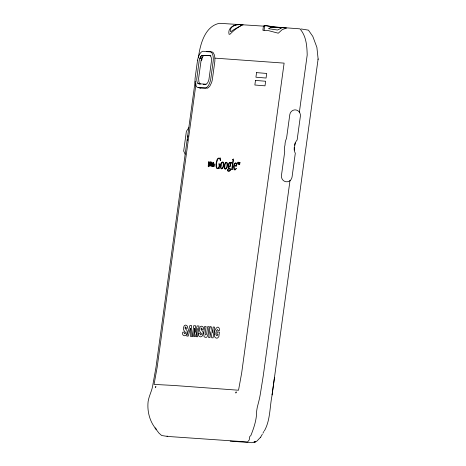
<?xml version="1.0" encoding="UTF-8"?>
<svg xmlns="http://www.w3.org/2000/svg" width="466" height="466" viewBox="0 0 466 466"><rect width="100%" height="100%" fill="white"/><g stroke="black" fill="none" stroke-linecap="round" stroke-linejoin="round"><path stroke-width="0.7" d="M238.918 162.5L239.163 164.026L239.973 162.354L239.705 164.317L239.361 164.294L239.751 162.436L239.116 164.294L238.982 162.418L238.557 164.236L238.755 163.991M195.178 81.171L155.994 367.214L152.912 384.514C152.201 390.45 149.004 395.686 148.112 401.558C147.058 411.327 149.697 421.695 156.174 429.192L155.05 427.951L158.918 433.071L161.632 435.5L167.306 436.415L247.574 441.954L249.188 440.021L249.741 436.543L250.848 435.547C253.953 427.788 256.661 419.726 256.661 411.257A40.047 34.373 -86.1 0 1 257.337 407.068L258.793 401.389A84.218 72.282 -86.1 0 0 260.348 393.933L263.278 375.625L290.027 180.371M198.434 57.4C200.106 44.689 204.848 26.044 219.568 23.3L264.612 26.201L265.975 25.624L272.196 26.632L270.915 27.383M187.39 140.615L187.582 139.206M187.874 137.091L188.066 135.682M195.994 83.845L157.188 367.109L154.048 384.398L173.801 385.464L238.534 390.228L241.673 372.94L284.114 63.126L214.919 58.133L214.418 55.023L213.108 52.512L212.205 51.971L206.56 51.679M264.053 30.302L264.612 26.201M272.196 26.632L270.373 26.783M294.174 150.11L295.159 142.905M299.306 112.644L307.199 55.011C306.954 45.866 306.296 36.033 299.923 28.845L270.158 26.638M301.094 28.956L308.445 30.144L312.803 36.4L316.886 47.375L318.121 58.955L271.94 395.949C269.657 407.692 270.332 420.344 264.315 431.003M318.051 59.462L318.121 58.955M272.068 394.947L274.48 377.536M210.877 55.751L204.19 55.402L203.001 56.235L202.11 57.638L201.027 60.83L198.615 78.404L198.953 82.226L200.351 84.125L197.968 83.501A6.396 2.802 -81.1 0 1 196.763 78.748L199.215 60.533L200.537 56.805A6.396 2.802 -81.1 0 1 201.825 55.349L209.776 55.483L210.818 56.456L211.337 57.935A6.396 2.802 -81.1 0 1 211.529 60.557L208.949 79.406A6.396 2.802 -81.1 0 1 206.805 83.705L205.838 84.224L198.254 83.711M155.638 387.392L155.854 386.448L155.632 387.392M201.83 59.584L202.063 58.92L199.984 57.918M262.975 433.234L263.639 431.574M260.605 437.23L262.306 434.26M188.876 127.655L186.383 131.336L183.68 151.077L185.229 154.275M260.774 437.219C258.42 438.739 257.302 442.217 253.987 442.176L255.566 441.774L251.698 442.7L230.175 441.156M265.975 25.624L264.787 25.543L263.43 26.119L262.865 30.22L268.352 30.599L278.272 33.203L282.32 29.539L286.613 28.053L272.161 26.853M240.427 24.646C234.817 23.58 227.251 27.873 229.056 34.28L230 34.222C233.751 30.407 238.248 26.655 243.147 24.826C238.47 23.999 229.371 25.24 230.449 31.589L231.229 31.583C231.381 30.389 245.215 24.016 240.835 24.727M203.234 84.27L206.112 84.422M198.778 87.375L199.704 87.917L207.685 88.15L209.764 86.28L211.506 82.744A10.229 4.392 -81.1 0 0 212.368 79.424L214.855 61.256L214.919 58.133M201.825 55.349L204.807 55.6L203.98 55.466M264.787 25.543L271.008 26.545M200.537 56.805L202.39 57.108M199.739 58.541L202.063 58.92M201.166 60.196L201.638 60.271M197.968 83.501L199.809 83.798M199.704 87.917L200.537 88.057M202.168 57.522L202.628 57.72M167.049 435.937L167.306 436.415M294.197 147.565L294.267 149.015A9.704 6.163 -71.4 0 0 295.31 153.227L292.054 177.033A5.563 5.347 89.7 0 1 286.002 181.752A5.563 5.347 89.7 0 1 281.458 175.461L284.72 151.654A8.534 5.01 -81.7 0 1 285.017 144.99A8.534 4.998 -79.4 0 1 286.532 138.443L289.794 114.636A5.563 5.347 89.7 0 1 295.84 109.918A5.563 5.347 89.7 0 1 300.384 116.209L297.122 140.016A9.704 6.256 -89.2 0 0 294.652 145.235M294.267 148.404A9.704 6.163 -71.4 0 1 294.302 147.78M209.566 162.378L208.774 165.494C209.648 152.982 206.624 175.111 209.566 163.036C208.774 173.911 212.601 153.57 209.787 165.564C210.079 164.323 209.904 160.799 209.566 162.378M186.004 327.738L186.004 328.367L187.39 328.28C188.683 325.087 184.07 323.538 183.651 327.149C182.625 329.375 184.326 331.029 185.509 332.485A1.089 0.559 -80.8 0 1 185.223 333.65L184.355 333.761L184.134 332.066L182.73 332.171C181.175 336.644 187.309 337.186 186.959 332.52C188.491 329.893 183.779 329.043 185.258 326.981L185.748 327.033L186.004 327.738M201.959 328.839L201.953 329.468L203.339 329.38C204.638 326.188 200.019 324.639 199.599 328.25C198.574 330.476 200.275 332.13 201.463 333.586A1.089 0.559 -80.8 0 1 201.172 334.751L200.31 334.862L200.083 333.167L198.685 333.272C197.13 337.745 203.258 338.287 202.914 333.621C204.44 330.994 199.728 330.144 201.207 328.081L201.696 328.134L201.959 328.839M190.355 328.245L190.314 336.283L191.829 336.388L191.543 325.513L189.971 325.408L186.744 336.038L188.217 336.137L190.355 328.245M231.631 162.622L231.334 163.356L230.851 163.205L230.489 166.018L229.855 166.781L228.655 166.91L228.707 167.673C235.26 170.486 223.96 173.632 228.608 168.383L228.084 167.457L228.771 166.589L228.433 165.156L228.87 163.158L230.006 162.29L230.775 162.931L231.404 162.314L231.631 162.622M238.05 163.985C237.584 164.952 238.243 161.644 237.829 162.209L238.662 162.267C238.994 163.543 237.596 160.665 238.05 163.985M214.447 334.116C213.457 337.064 216.9 340.168 218.828 336.691L219.457 332.107L217.226 331.949L216.917 334.186L217.884 334.256L217.744 335.27C214.826 337.454 215.589 330.126 217.517 329.509L218.164 330.819L219.632 330.342C218.933 322.693 213.393 330.505 214.447 334.116M232.645 159.576L232.977 160.49L231.911 168.267L231.311 169.502L232.569 169.589L232.621 169.222L232.289 168.296L233.571 158.964L232.645 159.576M194.578 328.303L194.363 336.563L195.435 336.638L197.468 328.501L196.343 336.697L197.526 336.778L198.999 326.031L197.101 325.897L195.475 332.392L195.644 325.798L193.745 325.67L192.272 336.417L193.454 336.499L194.578 328.303M233.658 166.985L233.938 169.356L234.415 169.898L235.208 169.886L236.344 168.343L235.248 169.397L234.45 169.24L234.182 166.001L236.6 166.17C237.619 160.572 233.163 163.024 233.658 166.985M203.677 333.679L204.149 336.871L206.054 337.466A3.169 1.619 -80.8 0 0 207.254 336.376L208.081 334.058L209.118 326.73L207.673 326.631L206.613 333.976L205.722 335.002L205.127 333.866L206.077 326.52L204.638 326.421L203.677 333.679M211.046 163.758C210.434 166.63 211.378 167.737 211.477 163.519L211.046 163.758M230.152 169.711L229.348 170.993L228.404 170.929L227.868 170.306L228.136 169.152L228.882 168.616L229.919 169.117L230.152 169.711M220.599 166.065C220.144 171.465 224.175 168.139 223.668 164.807C224.111 159.389 220.086 162.71 220.599 166.065M224.321 166.321C223.872 171.721 227.897 168.395 227.391 165.063C227.839 159.646 223.808 162.972 224.321 166.321M216.055 164.405L216.049 166.467L216.667 168.377L217.82 168.739L218.822 167.911L219.125 168.663L219.667 164.894L220.302 163.968L218.671 163.857L219.206 164.853L218.956 166.799L217.989 168.278L217.197 168.319C215.63 165.523 216.649 161.719 217.931 158.935C220.389 155.562 220.575 165.145 220.348 157.927L219.789 158.19C216.713 156.984 216.335 162.389 216.055 164.405M211.395 162.319C211.634 163.257 211.844 161.405 211.395 162.319M212.013 165.931C213.032 167.3 210.597 166.018 212.123 163.805L212.461 162.675L212.327 163.648L212.712 163.846L212.304 163.816L212.013 165.931M214.034 166.1C213.195 168.238 214.937 162.75 213.311 164.358C212.851 170.207 212.315 163.042 213.609 162.226L213.341 164.16L214.226 163.881L214.034 166.1M236.314 164.55L236.239 165.727L234.235 165.593C234.439 164.818 234.782 162.558 236.006 163.222L236.314 164.55M228.87 164.906L229.091 166.368L229.779 166.414L230.32 165.372L230.466 163.298L229.954 162.646L229.266 163.211A2.318 1.188 -80.8 0 0 228.87 164.906M221.094 165.372L221.123 168.104L221.927 168.675C223.296 167.049 223.762 164.125 222.812 162.215L221.868 162.657L221.094 165.372M224.816 165.628L224.845 168.36L225.649 168.931C227.018 167.306 227.49 164.381 226.534 162.471L225.591 162.914L224.816 165.628M197.567 60.143L195.079 78.317A10.246 4.485 -81.1 0 0 197.864 87.62L205.448 88.027A10.246 4.485 -81.1 0 0 210.725 79.162L213.212 60.988A10.246 4.485 -81.1 0 0 210.428 51.685L202.844 51.277A10.246 4.485 -81.1 0 0 197.567 60.143M210.079 326.794L208.605 337.547L209.968 337.64L210.772 331.734L211.715 337.763L213.079 337.856L214.546 327.103L213.189 327.01L212.374 332.957L211.43 326.887L210.079 326.794M255.485 80.426L254.855 85.016L265.003 85.837L265.632 81.247L255.485 80.426M256.556 72.62L255.927 77.21L266.069 78.038L266.698 73.447L256.556 72.62M236.122 391.993L235.907 392.931L236.122 391.993M280.858 28.356L277.509 30.028L268.527 28.676L270.449 27.57L273.635 27.15L281.429 27.867L280.858 28.356"/></g></svg>
